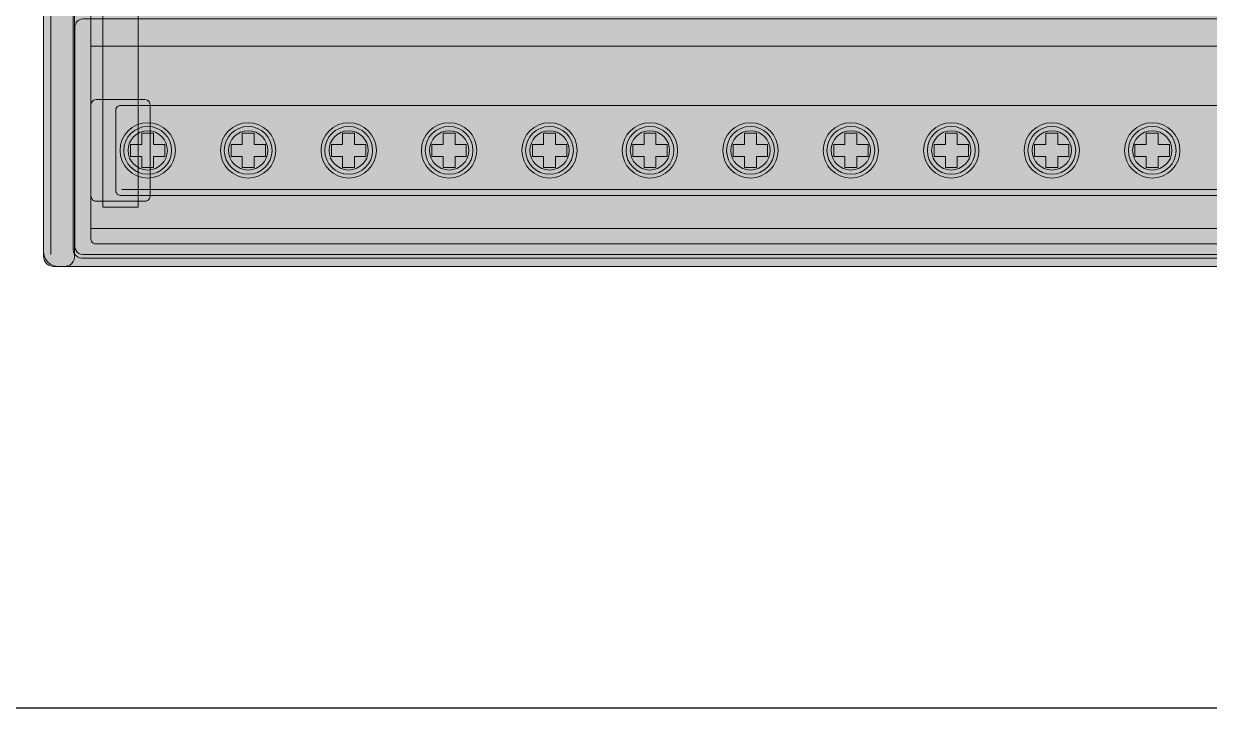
# Model space of a CAD drawing. Header units: millimetres. Extents: x 2517 to 4319, y 573 to 1664.
# Drawn here: x 2837.5 to 2937.7, y 573.4 to 631.2 of the extents above; entities that cross this region are included whole.
import ezdxf

# ---------------------------------------------------------------- set-up
doc = ezdxf.new("R2010")
doc.units = ezdxf.units.MM
for name, color, linetype, lineweight in [('EKF_DETAILS', 7, 'Continuous', 5), ('EKF_FILL', 7, 'Continuous', 5), ('EKF_OUTLINE', 7, 'Continuous', 13), ('EKF_TERMINALS', 7, 'Continuous', 5)]:
    doc.layers.add(name, color=color, linetype=linetype, lineweight=lineweight)

# ---------------------------------------------------------------- blocks, each defined once
blk = doc.blocks.new('EKF_CM_4x15')
at = {"layer": 'EKF_FILL', "true_color": 0xe3e8e5}
blk.add_hatch(color=254, dxfattribs=at).paths.add_polyline_path([(135.3, 88.1), (135.61, 88.06), (135.9, 87.94), (136.15, 87.75), (136.34, 87.5), (136.46, 87.21), (136.5, 86.9), (136.5, 1.2), (136.46, 0.89), (136.34, 0.6), (136.15, 0.35), (135.9, 0.16), (135.61, 0.04), (135.3, 0), (1.2, 0), (0.89, 0.04), (0.6, 0.16), (0.35, 0.35), (0.16, 0.6), (0.04, 0.89), (0, 1.2), (0, 86.9), (0.04, 87.21), (0.16, 87.5), (0.35, 87.75), (0.6, 87.94), (0.89, 88.06), (1.2, 88.1)])
at = {"layer": 'EKF_FILL', "true_color": 0xe4e9e6}
blk.add_hatch(color=254, dxfattribs=at).paths.add_polyline_path([(1.8, 87.7), (2.01, 87.67), (2.2, 87.59), (2.37, 87.47), (2.49, 87.3), (2.57, 87.11), (2.6, 86.9), (2.6, 0.8), (2.57, 0.59), (2.49, 0.4), (2.37, 0.23), (2.2, 0.11), (2.01, 0.03), (1.8, 0), (0.8, 0), (0.59, 0.03), (0.4, 0.11), (0.23, 0.23), (0.11, 0.4), (0.03, 0.59), (0, 0.8), (0, 86.9), (0.03, 87.11), (0.11, 87.3), (0.23, 87.47), (0.4, 87.59), (0.59, 87.67), (0.8, 87.7)])
at = {"layer": 'EKF_FILL', "true_color": 0x55564e}
blk.add_hatch(color=251, dxfattribs=at).paths.add_polyline_path([(133.3, 87.7), (133.48, 87.68), (133.65, 87.61), (133.79, 87.49), (133.91, 87.35), (133.98, 87.18), (134, 87), (134, 1.4), (133.98, 1.22), (133.91, 1.05), (133.79, 0.91), (133.65, 0.79), (133.48, 0.72), (133.3, 0.7), (3.2, 0.7), (3.02, 0.72), (2.85, 0.79), (2.71, 0.91), (2.59, 1.05), (2.52, 1.22), (2.5, 1.4), (2.5, 87), (2.52, 87.18), (2.59, 87.35), (2.71, 87.49), (2.85, 87.61), (3.02, 87.68), (3.2, 87.7)])
at = {"layer": 'EKF_FILL', "true_color": 0x66665a}
blk.add_hatch(color=251, dxfattribs=at).paths.add_polyline_path([(132.1, 86.5), (132.2, 86.49), (132.3, 86.45), (132.38, 86.38), (132.45, 86.3), (132.49, 86.2), (132.5, 86.1), (132.5, 2.3), (132.49, 2.2), (132.45, 2.1), (132.38, 2.02), (132.3, 1.95), (132.2, 1.91), (132.1, 1.9), (4.4, 1.9), (4.3, 1.91), (4.2, 1.95), (4.12, 2.02), (4.05, 2.1), (4.01, 2.2), (4, 2.3), (4, 86.1), (4.01, 86.2), (4.05, 86.3), (4.12, 86.38), (4.2, 86.45), (4.3, 86.49), (4.4, 86.5)])
at = {"layer": 'EKF_FILL', "true_color": 0x7d7d6d}
blk.add_hatch(color=8, dxfattribs=at).paths.add_polyline_path([(5, 83.7), (8, 83.7), (8, 5), (5, 5)])
at = {"layer": 'EKF_FILL', "true_color": 0x8b8e81}
blk.add_hatch(color=252, dxfattribs=at).paths.add_polyline_path([(3.3, 20.1), (133.2, 20.1), (133.2, 18.9), (3.3, 18.9)])
at = {"layer": 'EKF_FILL', "true_color": 0x56594c}
blk.add_hatch(color=251, dxfattribs=at).paths.add_polyline_path([(8.55, 14.1), (8.67, 14.08), (8.78, 14.04), (8.87, 13.96), (8.94, 13.87), (8.98, 13.76), (9, 13.65), (9, 5.95), (8.98, 5.83), (8.94, 5.72), (8.87, 5.63), (8.78, 5.56), (8.67, 5.51), (8.55, 5.5), (4.45, 5.5), (4.33, 5.51), (4.22, 5.56), (4.13, 5.63), (4.06, 5.72), (4.02, 5.83), (4, 5.95), (4, 13.65), (4.02, 13.76), (4.06, 13.87), (4.13, 13.96), (4.22, 14.04), (4.33, 14.08), (4.45, 14.1)])
at = {"layer": 'EKF_FILL', "true_color": 0x8b805d}
blk.add_hatch(color=45, dxfattribs=at).paths.add_polyline_path([(130, 13.6), (130.1, 13.58), (130.2, 13.54), (130.28, 13.48), (130.35, 13.4), (130.39, 13.3), (130.4, 13.2), (130.4, 6.4), (130.39, 6.29), (130.35, 6.2), (130.28, 6.11), (130.2, 6.05), (130.1, 6.01), (130, 6), (6.5, 6), (6.4, 6.01), (6.3, 6.05), (6.22, 6.11), (6.15, 6.2), (6.11, 6.29), (6.1, 6.4), (6.1, 13.2), (6.11, 13.3), (6.15, 13.4), (6.22, 13.48), (6.3, 13.54), (6.4, 13.58), (6.5, 13.6)])
at = {"layer": 'EKF_FILL', "true_color": 0x625f4e}
for points in [[(11.14, 9.8), (11.12, 9.49), (11.06, 9.19), (10.96, 8.9), (10.83, 8.63), (10.66, 8.37), (10.45, 8.14), (10.22, 7.94), (9.97, 7.77), (9.7, 7.63), (9.41, 7.54), (9.11, 7.48), (8.8, 7.46), (8.49, 7.48), (8.19, 7.54), (7.9, 7.63), (7.63, 7.77), (7.38, 7.94), (7.15, 8.14), (6.94, 8.37), (6.77, 8.63), (6.64, 8.9), (6.54, 9.19), (6.48, 9.49), (6.46, 9.8), (6.48, 10.1), (6.54, 10.4), (6.64, 10.69), (6.77, 10.97), (6.94, 11.22), (7.15, 11.45), (7.38, 11.65), (7.63, 11.82), (7.9, 11.96), (8.19, 12.06), (8.49, 12.12), (8.8, 12.14), (9.11, 12.12), (9.41, 12.06), (9.7, 11.96), (9.97, 11.82), (10.22, 11.65), (10.45, 11.45), (10.66, 11.22), (10.83, 10.97), (10.96, 10.69), (11.06, 10.4), (11.12, 10.1)], [(19.63, 9.8), (19.61, 9.49), (19.55, 9.19), (19.45, 8.9), (19.32, 8.63), (19.15, 8.37), (18.95, 8.14), (18.72, 7.94), (18.46, 7.77), (18.19, 7.63), (17.9, 7.54), (17.6, 7.48), (17.29, 7.46), (16.99, 7.48), (16.69, 7.54), (16.4, 7.63), (16.12, 7.77), (15.87, 7.94), (15.64, 8.14), (15.44, 8.37), (15.27, 8.63), (15.13, 8.9), (15.03, 9.19), (14.97, 9.49), (14.95, 9.8), (14.97, 10.1), (15.03, 10.4), (15.13, 10.69), (15.27, 10.97), (15.44, 11.22), (15.64, 11.45), (15.87, 11.65), (16.12, 11.82), (16.4, 11.96), (16.69, 12.06), (16.99, 12.12), (17.29, 12.14), (17.6, 12.12), (17.9, 12.06), (18.19, 11.96), (18.46, 11.82), (18.72, 11.65), (18.95, 11.45), (19.15, 11.22), (19.32, 10.97), (19.45, 10.69), (19.55, 10.4), (19.61, 10.1)], [(28.13, 9.8), (28.11, 9.49), (28.05, 9.19), (27.95, 8.9), (27.81, 8.63), (27.64, 8.37), (27.44, 8.14), (27.21, 7.94), (26.96, 7.77), (26.68, 7.63), (26.39, 7.54), (26.09, 7.48), (25.79, 7.46), (25.48, 7.48), (25.18, 7.54), (24.89, 7.63), (24.62, 7.77), (24.36, 7.94), (24.13, 8.14), (23.93, 8.37), (23.76, 8.63), (23.62, 8.9), (23.53, 9.19), (23.47, 9.49), (23.45, 9.8), (23.47, 10.1), (23.53, 10.4), (23.62, 10.69), (23.76, 10.97), (23.93, 11.22), (24.13, 11.45), (24.36, 11.65), (24.62, 11.82), (24.89, 11.96), (25.18, 12.06), (25.48, 12.12), (25.79, 12.14), (26.09, 12.12), (26.39, 12.06), (26.68, 11.96), (26.96, 11.82), (27.21, 11.65), (27.44, 11.45), (27.64, 11.22), (27.81, 10.97), (27.95, 10.69), (28.05, 10.4), (28.11, 10.1)], [(36.62, 9.8), (36.6, 9.49), (36.54, 9.19), (36.44, 8.9), (36.31, 8.63), (36.14, 8.37), (35.93, 8.14), (35.7, 7.94), (35.45, 7.77), (35.17, 7.63), (34.88, 7.54), (34.58, 7.48), (34.28, 7.46), (33.97, 7.48), (33.67, 7.54), (33.38, 7.63), (33.11, 7.77), (32.85, 7.94), (32.62, 8.14), (32.42, 8.37), (32.25, 8.63), (32.12, 8.9), (32.02, 9.19), (31.96, 9.49), (31.94, 9.8), (31.96, 10.1), (32.02, 10.4), (32.12, 10.69), (32.25, 10.97), (32.42, 11.22), (32.62, 11.45), (32.85, 11.65), (33.11, 11.82), (33.38, 11.96), (33.67, 12.06), (33.97, 12.12), (34.28, 12.14), (34.58, 12.12), (34.88, 12.06), (35.17, 11.96), (35.45, 11.82), (35.7, 11.65), (35.93, 11.45), (36.14, 11.22), (36.31, 10.97), (36.44, 10.69), (36.54, 10.4), (36.6, 10.1)], [(45.11, 9.8), (45.09, 9.49), (45.03, 9.19), (44.93, 8.9), (44.8, 8.63), (44.63, 8.37), (44.43, 8.14), (44.2, 7.94), (43.94, 7.77), (43.67, 7.63), (43.38, 7.54), (43.08, 7.48), (42.77, 7.46), (42.47, 7.48), (42.17, 7.54), (41.88, 7.63), (41.6, 7.77), (41.35, 7.94), (41.12, 8.14), (40.91, 8.37), (40.74, 8.63), (40.61, 8.9), (40.51, 9.19), (40.45, 9.49), (40.43, 9.8), (40.45, 10.1), (40.51, 10.4), (40.61, 10.69), (40.74, 10.97), (40.91, 11.22), (41.12, 11.45), (41.35, 11.65), (41.6, 11.82), (41.88, 11.96), (42.17, 12.06), (42.47, 12.12), (42.77, 12.14), (43.08, 12.12), (43.38, 12.06), (43.67, 11.96), (43.94, 11.82), (44.2, 11.65), (44.43, 11.45), (44.63, 11.22), (44.8, 10.97), (44.93, 10.69), (45.03, 10.4), (45.09, 10.1)], [(53.6, 9.8), (53.58, 9.49), (53.52, 9.19), (53.43, 8.9), (53.29, 8.63), (53.12, 8.37), (52.92, 8.14), (52.69, 7.94), (52.43, 7.77), (52.16, 7.63), (51.87, 7.54), (51.57, 7.48), (51.26, 7.46), (50.96, 7.48), (50.66, 7.54), (50.37, 7.63), (50.09, 7.77), (49.84, 7.94), (49.61, 8.14), (49.41, 8.37), (49.24, 8.63), (49.1, 8.9), (49, 9.19), (48.94, 9.49), (48.92, 9.8), (48.94, 10.1), (49, 10.4), (49.1, 10.69), (49.24, 10.97), (49.41, 11.22), (49.61, 11.45), (49.84, 11.65), (50.09, 11.82), (50.37, 11.96), (50.66, 12.06), (50.96, 12.12), (51.26, 12.14), (51.57, 12.12), (51.87, 12.06), (52.16, 11.96), (52.43, 11.82), (52.69, 11.65), (52.92, 11.45), (53.12, 11.22), (53.29, 10.97), (53.43, 10.69), (53.52, 10.4), (53.58, 10.1)], [(62.1, 9.8), (62.08, 9.49), (62.02, 9.19), (61.92, 8.9), (61.78, 8.63), (61.61, 8.37), (61.41, 8.14), (61.18, 7.94), (60.93, 7.77), (60.65, 7.63), (60.36, 7.54), (60.06, 7.48), (59.76, 7.46), (59.45, 7.48), (59.15, 7.54), (58.86, 7.63), (58.59, 7.77), (58.33, 7.94), (58.1, 8.14), (57.9, 8.37), (57.73, 8.63), (57.6, 8.9), (57.5, 9.19), (57.44, 9.49), (57.42, 9.8), (57.44, 10.1), (57.5, 10.4), (57.6, 10.69), (57.73, 10.97), (57.9, 11.22), (58.1, 11.45), (58.33, 11.65), (58.59, 11.82), (58.86, 11.96), (59.15, 12.06), (59.45, 12.12), (59.76, 12.14), (60.06, 12.12), (60.36, 12.06), (60.65, 11.96), (60.93, 11.82), (61.18, 11.65), (61.41, 11.45), (61.61, 11.22), (61.78, 10.97), (61.92, 10.69), (62.02, 10.4), (62.08, 10.1)], [(70.59, 9.8), (70.57, 9.49), (70.51, 9.19), (70.41, 8.9), (70.28, 8.63), (70.11, 8.37), (69.9, 8.14), (69.67, 7.94), (69.42, 7.77), (69.15, 7.63), (68.86, 7.54), (68.56, 7.48), (68.25, 7.46), (67.94, 7.48), (67.64, 7.54), (67.35, 7.63), (67.08, 7.77), (66.83, 7.94), (66.6, 8.14), (66.39, 8.37), (66.22, 8.63), (66.09, 8.9), (65.99, 9.19), (65.93, 9.49), (65.91, 9.8), (65.93, 10.1), (65.99, 10.4), (66.09, 10.69), (66.22, 10.97), (66.39, 11.22), (66.6, 11.45), (66.83, 11.65), (67.08, 11.82), (67.35, 11.96), (67.64, 12.06), (67.94, 12.12), (68.25, 12.14), (68.56, 12.12), (68.86, 12.06), (69.15, 11.96), (69.42, 11.82), (69.67, 11.65), (69.9, 11.45), (70.11, 11.22), (70.28, 10.97), (70.41, 10.69), (70.51, 10.4), (70.57, 10.1)], [(79.08, 9.8), (79.06, 9.49), (79, 9.19), (78.9, 8.9), (78.77, 8.63), (78.6, 8.37), (78.4, 8.14), (78.17, 7.94), (77.91, 7.77), (77.64, 7.63), (77.35, 7.54), (77.05, 7.48), (76.74, 7.46), (76.44, 7.48), (76.14, 7.54), (75.85, 7.63), (75.57, 7.77), (75.32, 7.94), (75.09, 8.14), (74.89, 8.37), (74.72, 8.63), (74.58, 8.9), (74.48, 9.19), (74.42, 9.49), (74.4, 9.8), (74.42, 10.1), (74.48, 10.4), (74.58, 10.69), (74.72, 10.97), (74.89, 11.22), (75.09, 11.45), (75.32, 11.65), (75.57, 11.82), (75.85, 11.96), (76.14, 12.06), (76.44, 12.12), (76.74, 12.14), (77.05, 12.12), (77.35, 12.06), (77.64, 11.96), (77.91, 11.82), (78.17, 11.65), (78.4, 11.45), (78.6, 11.22), (78.77, 10.97), (78.9, 10.69), (79, 10.4), (79.06, 10.1)], [(87.58, 9.8), (87.56, 9.49), (87.5, 9.19), (87.4, 8.9), (87.26, 8.63), (87.09, 8.37), (86.89, 8.14), (86.66, 7.94), (86.41, 7.77), (86.13, 7.63), (85.84, 7.54), (85.54, 7.48), (85.24, 7.46), (84.93, 7.48), (84.63, 7.54), (84.34, 7.63), (84.07, 7.77), (83.81, 7.94), (83.58, 8.14), (83.38, 8.37), (83.21, 8.63), (83.07, 8.9), (82.98, 9.19), (82.92, 9.49), (82.9, 9.8), (82.92, 10.1), (82.98, 10.4), (83.07, 10.69), (83.21, 10.97), (83.38, 11.22), (83.58, 11.45), (83.81, 11.65), (84.07, 11.82), (84.34, 11.96), (84.63, 12.06), (84.93, 12.12), (85.24, 12.14), (85.54, 12.12), (85.84, 12.06), (86.13, 11.96), (86.41, 11.82), (86.66, 11.65), (86.89, 11.45), (87.09, 11.22), (87.26, 10.97), (87.4, 10.69), (87.5, 10.4), (87.56, 10.1)], [(96.07, 9.8), (96.05, 9.49), (95.99, 9.19), (95.89, 8.9), (95.76, 8.63), (95.59, 8.37), (95.38, 8.14), (95.15, 7.94), (94.9, 7.77), (94.62, 7.63), (94.33, 7.54), (94.03, 7.48), (93.73, 7.46), (93.42, 7.48), (93.12, 7.54), (92.83, 7.63), (92.56, 7.77), (92.3, 7.94), (92.07, 8.14), (91.87, 8.37), (91.7, 8.63), (91.57, 8.9), (91.47, 9.19), (91.41, 9.49), (91.39, 9.8), (91.41, 10.1), (91.47, 10.4), (91.57, 10.69), (91.7, 10.97), (91.87, 11.22), (92.07, 11.45), (92.3, 11.65), (92.56, 11.82), (92.83, 11.96), (93.12, 12.06), (93.42, 12.12), (93.73, 12.14), (94.03, 12.12), (94.33, 12.06), (94.62, 11.96), (94.9, 11.82), (95.15, 11.65), (95.38, 11.45), (95.59, 11.22), (95.76, 10.97), (95.89, 10.69), (95.99, 10.4), (96.05, 10.1)]]:
    blk.add_hatch(color=251, dxfattribs=at).paths.add_polyline_path(points)
at = {"layer": 'EKF_FILL', "true_color": 0x909087}
for points in [[(10.82, 9.8), (10.8, 9.53), (10.75, 9.27), (10.67, 9.02), (10.55, 8.79), (10.4, 8.57), (10.23, 8.37), (10.03, 8.19), (9.81, 8.05), (9.57, 7.93), (9.32, 7.84), (9.06, 7.79), (8.8, 7.78), (8.54, 7.79), (8.28, 7.84), (8.03, 7.93), (7.79, 8.05), (7.57, 8.19), (7.37, 8.37), (7.2, 8.57), (7.05, 8.79), (6.93, 9.02), (6.85, 9.27), (6.8, 9.53), (6.78, 9.8), (6.8, 10.06), (6.85, 10.32), (6.93, 10.57), (7.05, 10.81), (7.2, 11.03), (7.37, 11.22), (7.57, 11.4), (7.79, 11.54), (8.03, 11.66), (8.28, 11.75), (8.54, 11.8), (8.8, 11.82), (9.06, 11.8), (9.32, 11.75), (9.57, 11.66), (9.81, 11.54), (10.03, 11.4), (10.23, 11.22), (10.4, 11.03), (10.55, 10.81), (10.67, 10.57), (10.75, 10.32), (10.8, 10.06)], [(19.31, 9.8), (19.3, 9.53), (19.24, 9.27), (19.16, 9.02), (19.04, 8.79), (18.9, 8.57), (18.72, 8.37), (18.52, 8.19), (18.3, 8.05), (18.07, 7.93), (17.82, 7.84), (17.56, 7.79), (17.29, 7.78), (17.03, 7.79), (16.77, 7.84), (16.52, 7.93), (16.28, 8.05), (16.06, 8.19), (15.86, 8.37), (15.69, 8.57), (15.54, 8.79), (15.43, 9.02), (15.34, 9.27), (15.29, 9.53), (15.27, 9.8), (15.29, 10.06), (15.34, 10.32), (15.43, 10.57), (15.54, 10.81), (15.69, 11.03), (15.86, 11.22), (16.06, 11.4), (16.28, 11.54), (16.52, 11.66), (16.77, 11.75), (17.03, 11.8), (17.29, 11.82), (17.56, 11.8), (17.82, 11.75), (18.07, 11.66), (18.3, 11.54), (18.52, 11.4), (18.72, 11.22), (18.9, 11.03), (19.04, 10.81), (19.16, 10.57), (19.24, 10.32), (19.3, 10.06)], [(27.81, 9.8), (27.79, 9.53), (27.74, 9.27), (27.65, 9.02), (27.54, 8.79), (27.39, 8.57), (27.21, 8.37), (27.02, 8.19), (26.8, 8.05), (26.56, 7.93), (26.31, 7.84), (26.05, 7.79), (25.79, 7.78), (25.52, 7.79), (25.26, 7.84), (25.01, 7.93), (24.78, 8.05), (24.56, 8.19), (24.36, 8.37), (24.18, 8.57), (24.04, 8.79), (23.92, 9.02), (23.83, 9.27), (23.78, 9.53), (23.77, 9.8), (23.78, 10.06), (23.83, 10.32), (23.92, 10.57), (24.04, 10.81), (24.18, 11.03), (24.36, 11.22), (24.56, 11.4), (24.78, 11.54), (25.01, 11.66), (25.26, 11.75), (25.52, 11.8), (25.79, 11.82), (26.05, 11.8), (26.31, 11.75), (26.56, 11.66), (26.8, 11.54), (27.02, 11.4), (27.21, 11.22), (27.39, 11.03), (27.54, 10.81), (27.65, 10.57), (27.74, 10.32), (27.79, 10.06)], [(36.3, 9.8), (36.28, 9.53), (36.23, 9.27), (36.14, 9.02), (36.03, 8.79), (35.88, 8.57), (35.71, 8.37), (35.51, 8.19), (35.29, 8.05), (35.05, 7.93), (34.8, 7.84), (34.54, 7.79), (34.28, 7.78), (34.01, 7.79), (33.76, 7.84), (33.51, 7.93), (33.27, 8.05), (33.05, 8.19), (32.85, 8.37), (32.68, 8.57), (32.53, 8.79), (32.41, 9.02), (32.33, 9.27), (32.28, 9.53), (32.26, 9.8), (32.28, 10.06), (32.33, 10.32), (32.41, 10.57), (32.53, 10.81), (32.68, 11.03), (32.85, 11.22), (33.05, 11.4), (33.27, 11.54), (33.51, 11.66), (33.76, 11.75), (34.01, 11.8), (34.28, 11.82), (34.54, 11.8), (34.8, 11.75), (35.05, 11.66), (35.29, 11.54), (35.51, 11.4), (35.71, 11.22), (35.88, 11.03), (36.03, 10.81), (36.14, 10.57), (36.23, 10.32), (36.28, 10.06)], [(44.79, 9.8), (44.77, 9.53), (44.72, 9.27), (44.64, 9.02), (44.52, 8.79), (44.37, 8.57), (44.2, 8.37), (44, 8.19), (43.78, 8.05), (43.54, 7.93), (43.29, 7.84), (43.04, 7.79), (42.77, 7.78), (42.51, 7.79), (42.25, 7.84), (42, 7.93), (41.76, 8.05), (41.54, 8.19), (41.34, 8.37), (41.17, 8.57), (41.02, 8.79), (40.91, 9.02), (40.82, 9.27), (40.77, 9.53), (40.75, 9.8), (40.77, 10.06), (40.82, 10.32), (40.91, 10.57), (41.02, 10.81), (41.17, 11.03), (41.34, 11.22), (41.54, 11.4), (41.76, 11.54), (42, 11.66), (42.25, 11.75), (42.51, 11.8), (42.77, 11.82), (43.04, 11.8), (43.29, 11.75), (43.54, 11.66), (43.78, 11.54), (44, 11.4), (44.2, 11.22), (44.37, 11.03), (44.52, 10.81), (44.64, 10.57), (44.72, 10.32), (44.77, 10.06)], [(53.28, 9.8), (53.27, 9.53), (53.22, 9.27), (53.13, 9.02), (53.01, 8.79), (52.87, 8.57), (52.69, 8.37), (52.49, 8.19), (52.27, 8.05), (52.04, 7.93), (51.79, 7.84), (51.53, 7.79), (51.26, 7.78), (51, 7.79), (50.74, 7.84), (50.49, 7.93), (50.25, 8.05), (50.03, 8.19), (49.84, 8.37), (49.66, 8.57), (49.51, 8.79), (49.4, 9.02), (49.31, 9.27), (49.26, 9.53), (49.24, 9.8), (49.26, 10.06), (49.31, 10.32), (49.4, 10.57), (49.51, 10.81), (49.66, 11.03), (49.84, 11.22), (50.03, 11.4), (50.25, 11.54), (50.49, 11.66), (50.74, 11.75), (51, 11.8), (51.26, 11.82), (51.53, 11.8), (51.79, 11.75), (52.04, 11.66), (52.27, 11.54), (52.49, 11.4), (52.69, 11.22), (52.87, 11.03), (53.01, 10.81), (53.13, 10.57), (53.22, 10.32), (53.27, 10.06)], [(61.78, 9.8), (61.76, 9.53), (61.71, 9.27), (61.62, 9.02), (61.51, 8.79), (61.36, 8.57), (61.19, 8.37), (60.99, 8.19), (60.77, 8.05), (60.53, 7.93), (60.28, 7.84), (60.02, 7.79), (59.76, 7.78), (59.49, 7.79), (59.23, 7.84), (58.98, 7.93), (58.75, 8.05), (58.53, 8.19), (58.33, 8.37), (58.15, 8.57), (58.01, 8.79), (57.89, 9.02), (57.81, 9.27), (57.75, 9.53), (57.74, 9.8), (57.75, 10.06), (57.81, 10.32), (57.89, 10.57), (58.01, 10.81), (58.15, 11.03), (58.33, 11.22), (58.53, 11.4), (58.75, 11.54), (58.98, 11.66), (59.23, 11.75), (59.49, 11.8), (59.76, 11.82), (60.02, 11.8), (60.28, 11.75), (60.53, 11.66), (60.77, 11.54), (60.99, 11.4), (61.19, 11.22), (61.36, 11.03), (61.51, 10.81), (61.62, 10.57), (61.71, 10.32), (61.76, 10.06)], [(70.27, 9.8), (70.25, 9.53), (70.2, 9.27), (70.12, 9.02), (70, 8.79), (69.85, 8.57), (69.68, 8.37), (69.48, 8.19), (69.26, 8.05), (69.02, 7.93), (68.77, 7.84), (68.51, 7.79), (68.25, 7.78), (67.99, 7.79), (67.73, 7.84), (67.48, 7.93), (67.24, 8.05), (67.02, 8.19), (66.82, 8.37), (66.65, 8.57), (66.5, 8.79), (66.38, 9.02), (66.3, 9.27), (66.25, 9.53), (66.23, 9.8), (66.25, 10.06), (66.3, 10.32), (66.38, 10.57), (66.5, 10.81), (66.65, 11.03), (66.82, 11.22), (67.02, 11.4), (67.24, 11.54), (67.48, 11.66), (67.73, 11.75), (67.99, 11.8), (68.25, 11.82), (68.51, 11.8), (68.77, 11.75), (69.02, 11.66), (69.26, 11.54), (69.48, 11.4), (69.68, 11.22), (69.85, 11.03), (70, 10.81), (70.12, 10.57), (70.2, 10.32), (70.25, 10.06)], [(78.76, 9.8), (78.75, 9.53), (78.69, 9.27), (78.61, 9.02), (78.49, 8.79), (78.35, 8.57), (78.17, 8.37), (77.97, 8.19), (77.75, 8.05), (77.52, 7.93), (77.27, 7.84), (77.01, 7.79), (76.74, 7.78), (76.48, 7.79), (76.22, 7.84), (75.97, 7.93), (75.73, 8.05), (75.51, 8.19), (75.31, 8.37), (75.14, 8.57), (74.99, 8.79), (74.88, 9.02), (74.79, 9.27), (74.74, 9.53), (74.72, 9.8), (74.74, 10.06), (74.79, 10.32), (74.88, 10.57), (74.99, 10.81), (75.14, 11.03), (75.31, 11.22), (75.51, 11.4), (75.73, 11.54), (75.97, 11.66), (76.22, 11.75), (76.48, 11.8), (76.74, 11.82), (77.01, 11.8), (77.27, 11.75), (77.52, 11.66), (77.75, 11.54), (77.97, 11.4), (78.17, 11.22), (78.35, 11.03), (78.49, 10.81), (78.61, 10.57), (78.69, 10.32), (78.75, 10.06)], [(87.26, 9.8), (87.24, 9.53), (87.19, 9.27), (87.1, 9.02), (86.99, 8.79), (86.84, 8.57), (86.66, 8.37), (86.47, 8.19), (86.25, 8.05), (86.01, 7.93), (85.76, 7.84), (85.5, 7.79), (85.24, 7.78), (84.97, 7.79), (84.71, 7.84), (84.46, 7.93), (84.23, 8.05), (84.01, 8.19), (83.81, 8.37), (83.63, 8.57), (83.49, 8.79), (83.37, 9.02), (83.28, 9.27), (83.23, 9.53), (83.22, 9.8), (83.23, 10.06), (83.28, 10.32), (83.37, 10.57), (83.49, 10.81), (83.63, 11.03), (83.81, 11.22), (84.01, 11.4), (84.23, 11.54), (84.46, 11.66), (84.71, 11.75), (84.97, 11.8), (85.24, 11.82), (85.5, 11.8), (85.76, 11.75), (86.01, 11.66), (86.25, 11.54), (86.47, 11.4), (86.66, 11.22), (86.84, 11.03), (86.99, 10.81), (87.1, 10.57), (87.19, 10.32), (87.24, 10.06)], [(95.75, 9.8), (95.73, 9.53), (95.68, 9.27), (95.59, 9.02), (95.48, 8.79), (95.33, 8.57), (95.16, 8.37), (94.96, 8.19), (94.74, 8.05), (94.5, 7.93), (94.25, 7.84), (93.99, 7.79), (93.73, 7.78), (93.46, 7.79), (93.21, 7.84), (92.96, 7.93), (92.72, 8.05), (92.5, 8.19), (92.3, 8.37), (92.13, 8.57), (91.98, 8.79), (91.86, 9.02), (91.78, 9.27), (91.73, 9.53), (91.71, 9.8), (91.73, 10.06), (91.78, 10.32), (91.86, 10.57), (91.98, 10.81), (92.13, 11.03), (92.3, 11.22), (92.5, 11.4), (92.72, 11.54), (92.96, 11.66), (93.21, 11.75), (93.46, 11.8), (93.73, 11.82), (93.99, 11.8), (94.25, 11.75), (94.5, 11.66), (94.74, 11.54), (94.96, 11.4), (95.16, 11.22), (95.33, 11.03), (95.48, 10.81), (95.59, 10.57), (95.68, 10.32), (95.73, 10.06)]]:
    blk.add_hatch(color=252, dxfattribs=at).paths.add_polyline_path(points)
at = {"layer": 'EKF_FILL', "true_color": 0x797d75}
for points in [[(10.46, 9.8), (10.44, 9.58), (10.4, 9.37), (10.33, 9.16), (10.23, 8.97), (10.11, 8.79), (9.97, 8.62), (9.81, 8.48), (9.63, 8.36), (9.43, 8.27), (9.23, 8.2), (9.02, 8.15), (8.8, 8.14), (8.58, 8.15), (8.37, 8.2), (8.17, 8.27), (7.97, 8.36), (7.79, 8.48), (7.63, 8.62), (7.49, 8.79), (7.37, 8.97), (7.27, 9.16), (7.2, 9.37), (7.16, 9.58), (7.14, 9.8), (7.16, 10.01), (7.2, 10.22), (7.27, 10.43), (7.37, 10.62), (7.49, 10.8), (7.63, 10.97), (7.79, 11.11), (7.97, 11.23), (8.17, 11.33), (8.37, 11.4), (8.58, 11.44), (8.8, 11.45), (9.02, 11.44), (9.23, 11.4), (9.43, 11.33), (9.63, 11.23), (9.81, 11.11), (9.97, 10.97), (10.11, 10.8), (10.23, 10.62), (10.33, 10.43), (10.4, 10.22), (10.44, 10.01)], [(18.95, 9.8), (18.94, 9.58), (18.89, 9.37), (18.82, 9.16), (18.73, 8.97), (18.61, 8.79), (18.46, 8.62), (18.3, 8.48), (18.12, 8.36), (17.93, 8.27), (17.72, 8.2), (17.51, 8.15), (17.29, 8.14), (17.08, 8.15), (16.86, 8.2), (16.66, 8.27), (16.46, 8.36), (16.28, 8.48), (16.12, 8.62), (15.98, 8.79), (15.86, 8.97), (15.76, 9.16), (15.69, 9.37), (15.65, 9.58), (15.64, 9.8), (15.65, 10.01), (15.69, 10.22), (15.76, 10.43), (15.86, 10.62), (15.98, 10.8), (16.12, 10.97), (16.28, 11.11), (16.46, 11.23), (16.66, 11.33), (16.86, 11.4), (17.08, 11.44), (17.29, 11.45), (17.51, 11.44), (17.72, 11.4), (17.93, 11.33), (18.12, 11.23), (18.3, 11.11), (18.46, 10.97), (18.61, 10.8), (18.73, 10.62), (18.82, 10.43), (18.89, 10.22), (18.94, 10.01)], [(27.44, 9.8), (27.43, 9.58), (27.39, 9.37), (27.32, 9.16), (27.22, 8.97), (27.1, 8.79), (26.96, 8.62), (26.79, 8.48), (26.61, 8.36), (26.42, 8.27), (26.21, 8.2), (26, 8.15), (25.79, 8.14), (25.57, 8.15), (25.36, 8.2), (25.15, 8.27), (24.96, 8.36), (24.78, 8.48), (24.61, 8.62), (24.47, 8.79), (24.35, 8.97), (24.26, 9.16), (24.19, 9.37), (24.14, 9.58), (24.13, 9.8), (24.14, 10.01), (24.19, 10.22), (24.26, 10.43), (24.35, 10.62), (24.47, 10.8), (24.61, 10.97), (24.78, 11.11), (24.96, 11.23), (25.15, 11.33), (25.36, 11.4), (25.57, 11.44), (25.79, 11.45), (26, 11.44), (26.21, 11.4), (26.42, 11.33), (26.61, 11.23), (26.79, 11.11), (26.96, 10.97), (27.1, 10.8), (27.22, 10.62), (27.32, 10.43), (27.39, 10.22), (27.43, 10.01)], [(35.93, 9.8), (35.92, 9.58), (35.88, 9.37), (35.81, 9.16), (35.71, 8.97), (35.59, 8.79), (35.45, 8.62), (35.29, 8.48), (35.11, 8.36), (34.91, 8.27), (34.71, 8.2), (34.49, 8.15), (34.28, 8.14), (34.06, 8.15), (33.85, 8.2), (33.64, 8.27), (33.45, 8.36), (33.27, 8.48), (33.11, 8.62), (32.96, 8.79), (32.84, 8.97), (32.75, 9.16), (32.68, 9.37), (32.64, 9.58), (32.62, 9.8), (32.64, 10.01), (32.68, 10.22), (32.75, 10.43), (32.84, 10.62), (32.96, 10.8), (33.11, 10.97), (33.27, 11.11), (33.45, 11.23), (33.64, 11.33), (33.85, 11.4), (34.06, 11.44), (34.28, 11.45), (34.49, 11.44), (34.71, 11.4), (34.91, 11.33), (35.11, 11.23), (35.29, 11.11), (35.45, 10.97), (35.59, 10.8), (35.71, 10.62), (35.81, 10.43), (35.88, 10.22), (35.92, 10.01)], [(44.43, 9.8), (44.41, 9.58), (44.37, 9.37), (44.3, 9.16), (44.21, 8.97), (44.09, 8.79), (43.94, 8.62), (43.78, 8.48), (43.6, 8.36), (43.41, 8.27), (43.2, 8.2), (42.99, 8.15), (42.77, 8.14), (42.56, 8.15), (42.34, 8.2), (42.14, 8.27), (41.94, 8.36), (41.76, 8.48), (41.6, 8.62), (41.46, 8.79), (41.34, 8.97), (41.24, 9.16), (41.17, 9.37), (41.13, 9.58), (41.12, 9.8), (41.13, 10.01), (41.17, 10.22), (41.24, 10.43), (41.34, 10.62), (41.46, 10.8), (41.6, 10.97), (41.76, 11.11), (41.94, 11.23), (42.14, 11.33), (42.34, 11.4), (42.56, 11.44), (42.77, 11.45), (42.99, 11.44), (43.2, 11.4), (43.41, 11.33), (43.6, 11.23), (43.78, 11.11), (43.94, 10.97), (44.09, 10.8), (44.21, 10.62), (44.3, 10.43), (44.37, 10.22), (44.41, 10.01)], [(52.92, 9.8), (52.91, 9.58), (52.86, 9.37), (52.79, 9.16), (52.7, 8.97), (52.58, 8.79), (52.44, 8.62), (52.27, 8.48), (52.09, 8.36), (51.9, 8.27), (51.69, 8.2), (51.48, 8.15), (51.26, 8.14), (51.05, 8.15), (50.84, 8.2), (50.63, 8.27), (50.44, 8.36), (50.26, 8.48), (50.09, 8.62), (49.95, 8.79), (49.83, 8.97), (49.73, 9.16), (49.66, 9.37), (49.62, 9.58), (49.61, 9.8), (49.62, 10.01), (49.66, 10.22), (49.73, 10.43), (49.83, 10.62), (49.95, 10.8), (50.09, 10.97), (50.26, 11.11), (50.44, 11.23), (50.63, 11.33), (50.84, 11.4), (51.05, 11.44), (51.26, 11.45), (51.48, 11.44), (51.69, 11.4), (51.9, 11.33), (52.09, 11.23), (52.27, 11.11), (52.44, 10.97), (52.58, 10.8), (52.7, 10.62), (52.79, 10.43), (52.86, 10.22), (52.91, 10.01)], [(61.41, 9.8), (61.4, 9.58), (61.36, 9.37), (61.29, 9.16), (61.19, 8.97), (61.07, 8.79), (60.93, 8.62), (60.77, 8.48), (60.59, 8.36), (60.39, 8.27), (60.19, 8.2), (59.97, 8.15), (59.76, 8.14), (59.54, 8.15), (59.33, 8.2), (59.12, 8.27), (58.93, 8.36), (58.75, 8.48), (58.59, 8.62), (58.44, 8.79), (58.32, 8.97), (58.23, 9.16), (58.16, 9.37), (58.11, 9.58), (58.1, 9.8), (58.11, 10.01), (58.16, 10.22), (58.23, 10.43), (58.32, 10.62), (58.44, 10.8), (58.59, 10.97), (58.75, 11.11), (58.93, 11.23), (59.12, 11.33), (59.33, 11.4), (59.54, 11.44), (59.76, 11.45), (59.97, 11.44), (60.19, 11.4), (60.39, 11.33), (60.59, 11.23), (60.77, 11.11), (60.93, 10.97), (61.07, 10.8), (61.19, 10.62), (61.29, 10.43), (61.36, 10.22), (61.4, 10.01)], [(69.91, 9.8), (69.89, 9.58), (69.85, 9.37), (69.78, 9.16), (69.68, 8.97), (69.56, 8.79), (69.42, 8.62), (69.26, 8.48), (69.08, 8.36), (68.88, 8.27), (68.68, 8.2), (68.47, 8.15), (68.25, 8.14), (68.03, 8.15), (67.82, 8.2), (67.62, 8.27), (67.42, 8.36), (67.24, 8.48), (67.08, 8.62), (66.94, 8.79), (66.82, 8.97), (66.72, 9.16), (66.65, 9.37), (66.61, 9.58), (66.59, 9.8), (66.61, 10.01), (66.65, 10.22), (66.72, 10.43), (66.82, 10.62), (66.94, 10.8), (67.08, 10.97), (67.24, 11.11), (67.42, 11.23), (67.62, 11.33), (67.82, 11.4), (68.03, 11.44), (68.25, 11.45), (68.47, 11.44), (68.68, 11.4), (68.88, 11.33), (69.08, 11.23), (69.26, 11.11), (69.42, 10.97), (69.56, 10.8), (69.68, 10.62), (69.78, 10.43), (69.85, 10.22), (69.89, 10.01)], [(78.4, 9.8), (78.39, 9.58), (78.34, 9.37), (78.27, 9.16), (78.18, 8.97), (78.06, 8.79), (77.91, 8.62), (77.75, 8.48), (77.57, 8.36), (77.38, 8.27), (77.17, 8.2), (76.96, 8.15), (76.74, 8.14), (76.53, 8.15), (76.31, 8.2), (76.11, 8.27), (75.91, 8.36), (75.73, 8.48), (75.57, 8.62), (75.43, 8.79), (75.31, 8.97), (75.21, 9.16), (75.14, 9.37), (75.1, 9.58), (75.09, 9.8), (75.1, 10.01), (75.14, 10.22), (75.21, 10.43), (75.31, 10.62), (75.43, 10.8), (75.57, 10.97), (75.73, 11.11), (75.91, 11.23), (76.11, 11.33), (76.31, 11.4), (76.53, 11.44), (76.74, 11.45), (76.96, 11.44), (77.17, 11.4), (77.38, 11.33), (77.57, 11.23), (77.75, 11.11), (77.91, 10.97), (78.06, 10.8), (78.18, 10.62), (78.27, 10.43), (78.34, 10.22), (78.39, 10.01)], [(86.89, 9.8), (86.88, 9.58), (86.84, 9.37), (86.77, 9.16), (86.67, 8.97), (86.55, 8.79), (86.41, 8.62), (86.24, 8.48), (86.06, 8.36), (85.87, 8.27), (85.66, 8.2), (85.45, 8.15), (85.24, 8.14), (85.02, 8.15), (84.81, 8.2), (84.6, 8.27), (84.41, 8.36), (84.23, 8.48), (84.06, 8.62), (83.92, 8.79), (83.8, 8.97), (83.71, 9.16), (83.64, 9.37), (83.59, 9.58), (83.58, 9.8), (83.59, 10.01), (83.64, 10.22), (83.71, 10.43), (83.8, 10.62), (83.92, 10.8), (84.06, 10.97), (84.23, 11.11), (84.41, 11.23), (84.6, 11.33), (84.81, 11.4), (85.02, 11.44), (85.24, 11.45), (85.45, 11.44), (85.66, 11.4), (85.87, 11.33), (86.06, 11.23), (86.24, 11.11), (86.41, 10.97), (86.55, 10.8), (86.67, 10.62), (86.77, 10.43), (86.84, 10.22), (86.88, 10.01)], [(95.38, 9.8), (95.37, 9.58), (95.33, 9.37), (95.26, 9.16), (95.16, 8.97), (95.04, 8.79), (94.9, 8.62), (94.74, 8.48), (94.56, 8.36), (94.36, 8.27), (94.16, 8.2), (93.94, 8.15), (93.73, 8.14), (93.51, 8.15), (93.3, 8.2), (93.09, 8.27), (92.9, 8.36), (92.72, 8.48), (92.56, 8.62), (92.41, 8.79), (92.29, 8.97), (92.2, 9.16), (92.13, 9.37), (92.09, 9.58), (92.07, 9.8), (92.09, 10.01), (92.13, 10.22), (92.2, 10.43), (92.29, 10.62), (92.41, 10.8), (92.56, 10.97), (92.72, 11.11), (92.9, 11.23), (93.09, 11.33), (93.3, 11.4), (93.51, 11.44), (93.73, 11.45), (93.94, 11.44), (94.16, 11.4), (94.36, 11.33), (94.56, 11.23), (94.74, 11.11), (94.9, 10.97), (95.04, 10.8), (95.16, 10.62), (95.26, 10.43), (95.33, 10.22), (95.37, 10.01)]]:
    blk.add_hatch(color=8, dxfattribs=at).paths.add_polyline_path(points)
at = {"layer": 'EKF_FILL', "true_color": 0x40473f}
for points in [[(8.29, 11.25), (9.3, 11.25), (9.3, 10.3), (10.25, 10.3), (10.25, 9.29), (9.3, 9.29), (9.3, 8.34), (8.29, 8.34), (8.29, 9.29), (7.35, 9.29), (7.35, 10.3), (8.29, 10.3)], [(16.79, 11.25), (17.8, 11.25), (17.8, 10.3), (18.75, 10.3), (18.75, 9.29), (17.8, 9.29), (17.8, 8.34), (16.79, 8.34), (16.79, 9.29), (15.84, 9.29), (15.84, 10.3), (16.79, 10.3)], [(25.28, 11.25), (26.29, 11.25), (26.29, 10.3), (27.24, 10.3), (27.24, 9.29), (26.29, 9.29), (26.29, 8.34), (25.28, 8.34), (25.28, 9.29), (24.33, 9.29), (24.33, 10.3), (25.28, 10.3)], [(33.77, 11.25), (34.78, 11.25), (34.78, 10.3), (35.73, 10.3), (35.73, 9.29), (34.78, 9.29), (34.78, 8.34), (33.77, 8.34), (33.77, 9.29), (32.82, 9.29), (32.82, 10.3), (33.77, 10.3)], [(42.27, 11.25), (43.28, 11.25), (43.28, 10.3), (44.23, 10.3), (44.23, 9.29), (43.28, 9.29), (43.28, 8.34), (42.27, 8.34), (42.27, 9.29), (41.32, 9.29), (41.32, 10.3), (42.27, 10.3)], [(50.76, 11.25), (51.77, 11.25), (51.77, 10.3), (52.72, 10.3), (52.72, 9.29), (51.77, 9.29), (51.77, 8.34), (50.76, 8.34), (50.76, 9.29), (49.81, 9.29), (49.81, 10.3), (50.76, 10.3)], [(59.25, 11.25), (60.26, 11.25), (60.26, 10.3), (61.21, 10.3), (61.21, 9.29), (60.26, 9.29), (60.26, 8.34), (59.25, 8.34), (59.25, 9.29), (58.3, 9.29), (58.3, 10.3), (59.25, 10.3)], [(67.75, 11.25), (68.75, 11.25), (68.75, 10.3), (69.7, 10.3), (69.7, 9.29), (68.75, 9.29), (68.75, 8.34), (67.75, 8.34), (67.75, 9.29), (66.8, 9.29), (66.8, 10.3), (67.75, 10.3)], [(76.24, 11.25), (77.25, 11.25), (77.25, 10.3), (78.2, 10.3), (78.2, 9.29), (77.25, 9.29), (77.25, 8.34), (76.24, 8.34), (76.24, 9.29), (75.29, 9.29), (75.29, 10.3), (76.24, 10.3)], [(84.73, 11.25), (85.74, 11.25), (85.74, 10.3), (86.69, 10.3), (86.69, 9.29), (85.74, 9.29), (85.74, 8.34), (84.73, 8.34), (84.73, 9.29), (83.78, 9.29), (83.78, 10.3), (84.73, 10.3)], [(93.22, 11.25), (94.23, 11.25), (94.23, 10.3), (95.18, 10.3), (95.18, 9.29), (94.23, 9.29), (94.23, 8.34), (93.22, 8.34), (93.22, 9.29), (92.27, 9.29), (92.27, 10.3), (93.22, 10.3)]]:
    blk.add_hatch(color=69, dxfattribs=at).paths.add_polyline_path(points)
at = {"layer": 'EKF_FILL', "true_color": 0x383e35}
blk.add_hatch(color=250, dxfattribs=at).paths.add_polyline_path([(3.1, 3), (133.4, 3), (133.4, 1.5), (3.1, 1.5)])
at = {"layer": 'EKF_DETAILS', "color": 7, "lineweight": 5, "true_color": 0xffffff}
blk.add_line((0.6, 86.7), (0.6, 1), dxfattribs=at)
at = {"layer": 'EKF_DETAILS', "color": 253, "lineweight": 5, "true_color": 0xacafa4}
blk.add_line((4, 18.6), (132.5, 18.6), dxfattribs=at)
at = {"layer": 'EKF_DETAILS', "color": 252, "lineweight": 5, "true_color": 0x9a9d8e}
blk.add_line((4, 3.2), (132.5, 3.2), dxfattribs=at)
at = {"layer": 'EKF_DETAILS', "color": 251, "lineweight": 5, "true_color": 0x485046}
blk.add_lwpolyline([(2.6, 86.9), (2.6, 0.8), (2.57, 0.59), (2.49, 0.4), (2.37, 0.23), (2.2, 0.11), (2.01, 0.03), (1.8, 0), (0.8, 0), (0.59, 0.03), (0.4, 0.11), (0.23, 0.23), (0.11, 0.4), (0.03, 0.59), (0, 0.8), (0, 86.9)], dxfattribs=at)
at = {"layer": 'EKF_DETAILS', "color": 250, "lineweight": 5, "true_color": 0x282d29}
blk.add_lwpolyline([(133.3, 0.7), (3.2, 0.7), (3.02, 0.72), (2.85, 0.79), (2.71, 0.91), (2.59, 1.05), (2.52, 1.22), (2.5, 1.4), (2.5, 87), (2.52, 87.18), (2.59, 87.35), (2.71, 87.49), (2.85, 87.61), (3.02, 87.68), (3.2, 87.7), (133.3, 87.7)], dxfattribs=at)
at = {"layer": 'EKF_DETAILS', "color": 252, "lineweight": 5, "true_color": 0x8e9188}
blk.add_lwpolyline([(132.1, 1.9), (4.4, 1.9), (4.3, 1.91), (4.2, 1.95), (4.12, 2.02), (4.05, 2.1), (4.01, 2.2), (4, 2.3), (4, 86.1), (4.01, 86.2), (4.05, 86.3), (4.12, 86.38), (4.2, 86.45), (4.3, 86.49), (4.4, 86.5), (132.1, 86.5)], dxfattribs=at)
at = {"layer": 'EKF_DETAILS', "color": 59, "lineweight": 5, "true_color": 0x484d42}
blk.add_lwpolyline([(5, 83.7), (8, 83.7), (8, 5), (5, 5)], close=True, dxfattribs=at)
at = {"layer": 'EKF_DETAILS', "color": 250, "lineweight": 5, "true_color": 0x30372f}
blk.add_lwpolyline([(133.2, 1), (3.3, 1), (3.13, 1.02), (2.98, 1.09), (2.84, 1.19), (2.74, 1.33), (2.67, 1.48), (2.65, 1.65), (2.65, 20.25), (2.67, 20.42), (2.74, 20.58), (2.84, 20.71), (2.98, 20.81), (3.13, 20.88), (3.3, 20.9), (133.2, 20.9)], dxfattribs=at)
at = {"layer": 'EKF_DETAILS', "color": 69, "lineweight": 5, "true_color": 0x40463b}
blk.add_lwpolyline([(8.55, 14.1), (8.67, 14.08), (8.78, 14.04), (8.87, 13.96), (8.94, 13.87), (8.98, 13.76), (9, 13.65), (9, 5.95), (8.98, 5.83), (8.94, 5.72), (8.87, 5.63), (8.78, 5.56), (8.67, 5.51), (8.55, 5.5), (4.45, 5.5), (4.33, 5.51), (4.22, 5.56), (4.13, 5.63), (4.06, 5.72), (4.02, 5.83), (4, 5.95), (4, 13.65), (4.02, 13.76), (4.06, 13.87), (4.13, 13.96), (4.22, 14.04), (4.33, 14.08), (4.45, 14.1)], close=True, dxfattribs=at)
at = {"layer": 'EKF_OUTLINE', "color": 250, "lineweight": 13, "true_color": 0x303733}
blk.add_lwpolyline([(135.3, 0), (1.2, 0), (0.89, 0.04), (0.6, 0.16), (0.35, 0.35), (0.16, 0.6), (0.04, 0.89), (0, 1.2), (0, 86.9), (0.04, 87.21), (0.16, 87.5), (0.35, 87.75), (0.6, 87.94), (0.89, 88.06), (1.2, 88.1), (135.3, 88.1)], dxfattribs=at)
at = {"layer": 'EKF_TERMINALS', "color": 33, "lineweight": 5, "true_color": 0xb1a078}
blk.add_line((6.6, 6.5), (129.9, 6.5), dxfattribs=at)
at = {"layer": 'EKF_TERMINALS', "color": 59, "lineweight": 5, "true_color": 0x4b4e3f}
blk.add_lwpolyline([(130, 6), (6.5, 6), (6.4, 6.01), (6.3, 6.05), (6.22, 6.11), (6.15, 6.2), (6.11, 6.29), (6.1, 6.4), (6.1, 13.2), (6.11, 13.3), (6.15, 13.4), (6.22, 13.48), (6.3, 13.54), (6.4, 13.58), (6.5, 13.6), (130, 13.6)], dxfattribs=at)
at = {"layer": 'EKF_TERMINALS', "color": 250, "lineweight": 5, "true_color": 0x333a33}
for points in [[(8.29, 11.25), (9.3, 11.25), (9.3, 10.3), (10.25, 10.3), (10.25, 9.29), (9.3, 9.29), (9.3, 8.34), (8.29, 8.34), (8.29, 9.29), (7.35, 9.29), (7.35, 10.3), (8.29, 10.3)], [(16.79, 11.25), (17.8, 11.25), (17.8, 10.3), (18.75, 10.3), (18.75, 9.29), (17.8, 9.29), (17.8, 8.34), (16.79, 8.34), (16.79, 9.29), (15.84, 9.29), (15.84, 10.3), (16.79, 10.3)], [(25.28, 11.25), (26.29, 11.25), (26.29, 10.3), (27.24, 10.3), (27.24, 9.29), (26.29, 9.29), (26.29, 8.34), (25.28, 8.34), (25.28, 9.29), (24.33, 9.29), (24.33, 10.3), (25.28, 10.3)], [(33.77, 11.25), (34.78, 11.25), (34.78, 10.3), (35.73, 10.3), (35.73, 9.29), (34.78, 9.29), (34.78, 8.34), (33.77, 8.34), (33.77, 9.29), (32.82, 9.29), (32.82, 10.3), (33.77, 10.3)], [(42.27, 11.25), (43.28, 11.25), (43.28, 10.3), (44.23, 10.3), (44.23, 9.29), (43.28, 9.29), (43.28, 8.34), (42.27, 8.34), (42.27, 9.29), (41.32, 9.29), (41.32, 10.3), (42.27, 10.3)], [(50.76, 11.25), (51.77, 11.25), (51.77, 10.3), (52.72, 10.3), (52.72, 9.29), (51.77, 9.29), (51.77, 8.34), (50.76, 8.34), (50.76, 9.29), (49.81, 9.29), (49.81, 10.3), (50.76, 10.3)], [(59.25, 11.25), (60.26, 11.25), (60.26, 10.3), (61.21, 10.3), (61.21, 9.29), (60.26, 9.29), (60.26, 8.34), (59.25, 8.34), (59.25, 9.29), (58.3, 9.29), (58.3, 10.3), (59.25, 10.3)], [(67.75, 11.25), (68.75, 11.25), (68.75, 10.3), (69.7, 10.3), (69.7, 9.29), (68.75, 9.29), (68.75, 8.34), (67.75, 8.34), (67.75, 9.29), (66.8, 9.29), (66.8, 10.3), (67.75, 10.3)], [(76.24, 11.25), (77.25, 11.25), (77.25, 10.3), (78.2, 10.3), (78.2, 9.29), (77.25, 9.29), (77.25, 8.34), (76.24, 8.34), (76.24, 9.29), (75.29, 9.29), (75.29, 10.3), (76.24, 10.3)], [(84.73, 11.25), (85.74, 11.25), (85.74, 10.3), (86.69, 10.3), (86.69, 9.29), (85.74, 9.29), (85.74, 8.34), (84.73, 8.34), (84.73, 9.29), (83.78, 9.29), (83.78, 10.3), (84.73, 10.3)], [(93.22, 11.25), (94.23, 11.25), (94.23, 10.3), (95.18, 10.3), (95.18, 9.29), (94.23, 9.29), (94.23, 8.34), (93.22, 8.34), (93.22, 9.29), (92.27, 9.29), (92.27, 10.3), (93.22, 10.3)]]:
    blk.add_lwpolyline(points, close=True, dxfattribs=at)
at = {"layer": 'EKF_TERMINALS', "color": 250, "lineweight": 5, "true_color": 0x383a35}
for centre, radius in [((8.8, 9.8), 2.34), ((17.29, 9.8), 2.34), ((25.79, 9.8), 2.34), ((34.28, 9.8), 2.34), ((42.77, 9.8), 2.34), ((51.26, 9.8), 2.34), ((59.76, 9.8), 2.34), ((68.25, 9.8), 2.34), ((76.74, 9.8), 2.34), ((85.24, 9.8), 2.34), ((93.73, 9.8), 2.34), ((8.8, 9.8), 2.02), ((8.8, 9.8), 1.66), ((17.29, 9.8), 2.02), ((17.29, 9.8), 1.66), ((25.79, 9.8), 2.02), ((25.79, 9.8), 1.66), ((34.28, 9.8), 2.02), ((34.28, 9.8), 1.66), ((42.77, 9.8), 2.02), ((42.77, 9.8), 1.66), ((51.26, 9.8), 2.02), ((51.26, 9.8), 1.66), ((59.76, 9.8), 2.02), ((59.76, 9.8), 1.66), ((68.25, 9.8), 2.02), ((68.25, 9.8), 1.66), ((76.74, 9.8), 2.02), ((76.74, 9.8), 1.66), ((85.24, 9.8), 2.02), ((85.24, 9.8), 1.66), ((93.73, 9.8), 2.02), ((93.73, 9.8), 1.66)]:
    blk.add_circle(centre, radius, dxfattribs=at)
blk = doc.blocks.new('*U42')
blk.add_blockref('EKF_CM_4x15', (0, 0))

msp = doc.modelspace()

# ---------------------------------------------------------------- linework, layer by layer
msp.add_lwpolyline([(2829.4, 729.2), (2985.4, 729.2), (2985.4, 573.4), (2829.4, 573.4)], close=True)

# ---------------------------------------------------------------- block references
msp.add_blockref('*U42', (2839.15, 610.74))

doc.saveas('drawing.dxf')
